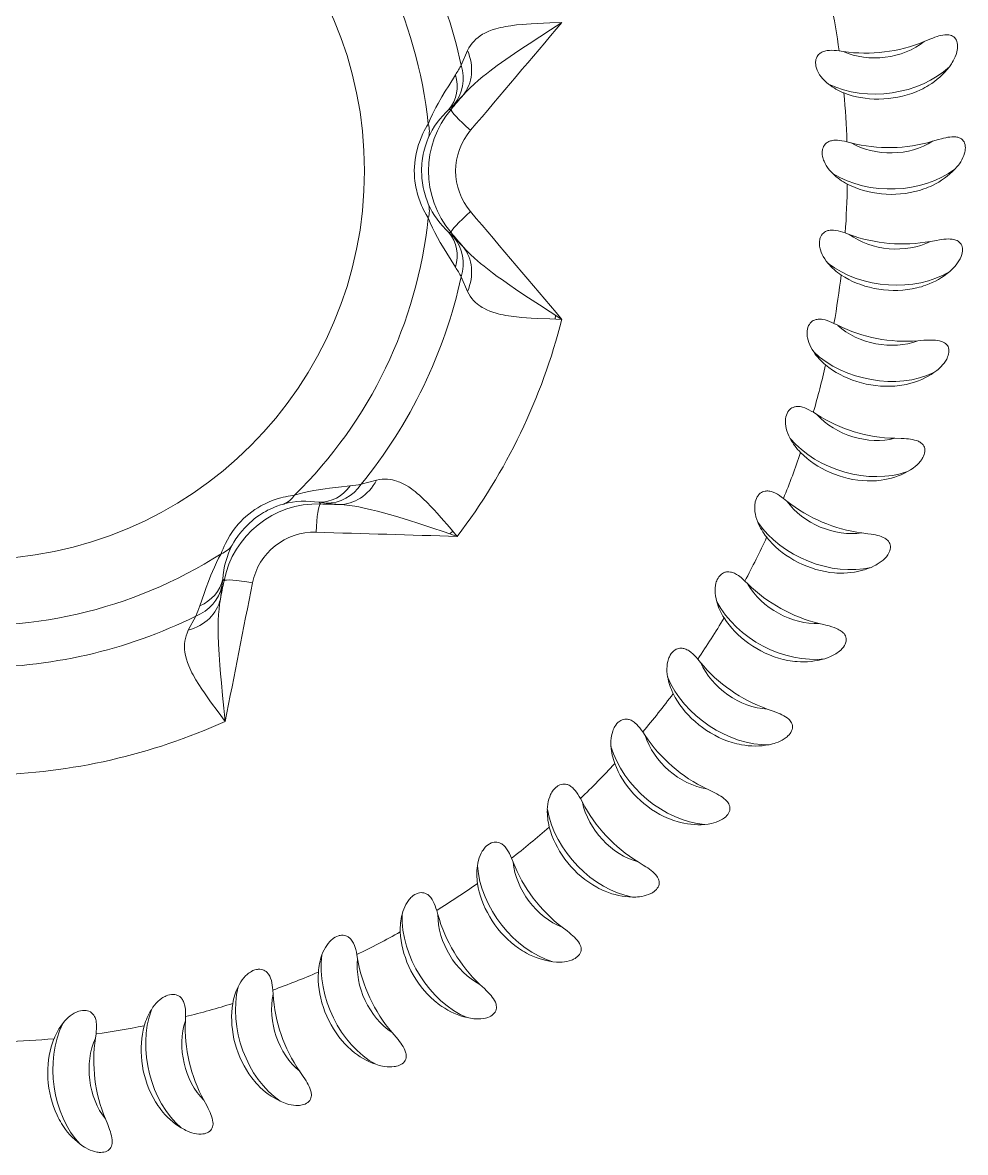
# Model space of a CAD drawing. Extents: x 89 to 601, y -20 to 440.
# Drawn here: x 480.92 to 510.43, y 103.02 to 138.39 of the extents above; entities that cross this region are included whole.
import ezdxf

# ---------------------------------------------------------------- set-up
doc = ezdxf.new("R2010")
doc.units = 0
doc.header["$LTSCALE"] = 7
doc.header["$MEASUREMENT"] = 0
doc.layers.add('8', color=250, linetype='CONTINUOUS', lineweight=15)

msp = doc.modelspace()

# ---------------------------------------------------------------- linework, layer by layer
at = {"layer": '8', "ltscale": 0.012493}
for p, q in [((494.845, 137.511), (494.646, 137.053)), ((491.517, 123.932), (492, 124.062))]:
    msp.add_line(p, q, dxfattribs=at)
at = {"layer": '8', "ltscale": 0.003281}
for p, q in [((506.474, 137.499), (506.604, 137.48)), ((506.719, 134.654), (506.846, 134.622)), ((506.665, 131.8), (506.788, 131.755)), ((506.313, 128.967), (506.431, 128.909)), ((502.049, 118.457), (502.134, 118.356)), ((500.328, 116.179), (500.401, 116.07)), ((498.378, 114.094), (498.439, 113.978)), ((496.221, 112.224), (496.27, 112.102)), ((493.88, 110.59), (493.916, 110.464)), ((488.751, 108.098), (488.76, 107.967)), ((486.02, 107.267), (486.015, 107.136))]:
    msp.add_line(p, q, dxfattribs=at)
at = {"layer": '8', "ltscale": 0.00558}
for p, q in [((494.424, 135.825), (494.264, 135.669)), ((494.264, 131.812), (494.424, 131.657)), ((490.197, 123.368), (490.419, 123.34))]:
    msp.add_line(p, q, dxfattribs=at)
at = {"layer": '8', "ltscale": 0.001645}
for p, q in [((494.33, 135.669), (494.264, 135.669)), ((494.33, 131.812), (494.264, 131.812)), ((490.239, 123.317), (490.197, 123.368)), ((487.223, 120.912), (487.182, 120.963))]:
    msp.add_line(p, q, dxfattribs=at)
at = {"layer": '8', "ltscale": 0.012494}
for p, q in [((494.646, 130.429), (494.845, 129.97)), ((486.104, 119.361), (486.339, 119.802))]:
    msp.add_line(p, q, dxfattribs=at)
at = {"layer": '8', "ltscale": 0.002961}
msp.add_line((497.601, 129.221), (497.588, 129.103), dxfattribs=at)
at = {"layer": '8', "ltscale": 0.003282}
for p, q in [((505.667, 126.186), (505.778, 126.116)), ((503.523, 120.902), (503.617, 120.811)), ((491.381, 109.209), (491.403, 109.08)), ((483.217, 106.726), (483.198, 106.596))]:
    msp.add_line(p, q, dxfattribs=at)
at = {"layer": '8', "ltscale": 0.00328}
msp.add_line((504.733, 123.488), (504.837, 123.407), dxfattribs=at)
at = {"layer": '8', "ltscale": 0.003134}
msp.add_line((494.38, 122.468), (494.291, 122.38), dxfattribs=at)
at = {"layer": '8', "ltscale": 0.005581}
msp.add_line((487.16, 120.741), (487.182, 120.963), dxfattribs=at)
at = {"layer": '8'}
for points in [[(497.796, 138.386), (497.444, 138.16), (497.105, 137.942), (496.773, 137.724), (496.543, 137.571), (496.316, 137.417), (496.043, 137.229), (495.775, 137.038), (495.547, 136.869), (495.436, 136.783), (495.328, 136.697), (495.188, 136.581), (495.054, 136.463), (494.926, 136.345), (494.814, 136.231), (494.709, 136.117)], [(497.796, 138.386), (497.423, 138.373), (497.028, 138.358), (496.835, 138.348), (496.692, 138.339), (496.551, 138.328), (496.375, 138.311), (496.202, 138.289), (496.033, 138.262), (495.955, 138.247), (495.878, 138.23), (495.802, 138.211), (495.728, 138.191), (495.619, 138.156), (495.513, 138.116), (495.412, 138.07), (495.363, 138.045), (495.316, 138.019), (495.243, 137.973), (495.173, 137.922), (495.108, 137.868), (495.048, 137.808), (494.992, 137.745), (494.937, 137.672), (494.888, 137.594), (494.845, 137.511)], [(509.924, 137.002), (509.988, 137.091), (510.017, 137.137), (510.045, 137.185), (510.079, 137.249), (510.11, 137.316), (510.136, 137.385), (510.157, 137.456), (510.173, 137.529), (510.178, 137.565), (510.182, 137.602), (510.183, 137.651), (510.18, 137.7), (510.173, 137.748), (510.161, 137.794), (510.143, 137.837), (510.121, 137.877), (510.093, 137.911), (510.061, 137.94), (510.026, 137.963), (509.988, 137.981), (509.949, 137.993), (509.908, 138.001), (509.878, 138.004), (509.847, 138.006), (509.784, 138.003), (509.722, 137.995), (509.66, 137.983), (509.599, 137.967), (509.538, 137.949), (509.471, 137.926), (509.403, 137.901), (509.314, 137.866), (509.137, 137.794)], [(506.474, 137.499), (506.397, 137.508), (506.316, 137.515), (506.247, 137.518), (506.175, 137.516), (506.099, 137.508), (506.062, 137.502), (506.026, 137.493), (505.991, 137.483), (505.959, 137.47), (505.931, 137.457), (505.906, 137.443), (505.883, 137.428), (505.863, 137.412), (505.831, 137.382), (505.806, 137.352), (505.786, 137.321), (505.764, 137.277), (505.75, 137.232), (505.741, 137.188), (505.738, 137.16), (505.737, 137.131), (505.74, 137.074), (505.749, 137.018), (505.763, 136.962), (505.775, 136.927), (505.789, 136.892), (505.806, 136.854), (505.825, 136.817), (505.863, 136.754), (505.907, 136.692), (505.957, 136.632), (506.013, 136.572), (506.076, 136.514), (506.145, 136.457)], [(494.468, 136.752), (494.255, 136.408), (494.148, 136.235), (494.044, 136.062), (493.922, 135.852), (493.854, 135.728), (493.798, 135.622), (493.745, 135.516), (493.675, 135.363), (493.612, 135.211)], [(509.281, 136.422), (509.218, 136.385), (509.154, 136.349), (509.089, 136.314), (509.022, 136.281), (508.887, 136.222), (508.748, 136.169), (508.606, 136.122), (508.462, 136.083), (508.316, 136.051), (508.168, 136.026), (508.019, 136.007), (507.87, 135.995), (507.72, 135.991), (507.57, 135.993), (507.421, 136.002), (507.284, 136.017), (507.148, 136.038), (507.014, 136.065), (506.882, 136.098), (506.752, 136.138), (506.624, 136.184)], [(493.612, 135.211), (493.572, 135.145), (493.53, 135.071), (493.489, 134.994), (493.448, 134.909), (493.392, 134.783), (493.339, 134.645), (493.314, 134.572), (493.29, 134.496), (493.253, 134.357), (493.237, 134.285), (493.222, 134.212), (493.204, 134.101), (493.191, 133.988), (493.182, 133.874), (493.179, 133.76), (493.181, 133.645), (493.188, 133.53), (493.199, 133.417), (493.216, 133.305), (493.229, 133.232), (493.245, 133.159), (493.281, 133.018), (493.319, 132.893), (493.362, 132.775), (493.407, 132.664), (493.438, 132.593), (493.47, 132.527), (493.509, 132.45), (493.547, 132.38), (493.612, 132.27)], [(493.616, 134.771), (493.577, 134.679), (493.536, 134.564), (493.515, 134.495), (493.494, 134.421), (493.476, 134.347), (493.46, 134.269), (493.436, 134.128), (493.426, 134.054), (493.418, 133.979), (493.413, 133.903), (493.409, 133.826), (493.408, 133.723), (493.411, 133.619), (493.417, 133.517), (493.424, 133.442), (493.434, 133.368), (493.445, 133.296), (493.457, 133.226), (493.474, 133.144), (493.493, 133.066), (493.514, 132.992), (493.535, 132.923), (493.577, 132.805), (493.616, 132.711)], [(510.098, 133.799), (510.171, 133.881), (510.205, 133.924), (510.237, 133.969), (510.278, 134.03), (510.315, 134.093), (510.349, 134.158), (510.377, 134.227), (510.401, 134.297), (510.41, 134.333), (510.417, 134.37), (510.424, 134.418), (510.426, 134.467), (510.424, 134.516), (510.416, 134.563), (510.403, 134.608), (510.385, 134.649), (510.361, 134.686), (510.333, 134.718), (510.3, 134.745), (510.264, 134.766), (510.226, 134.783), (510.187, 134.795), (510.157, 134.801), (510.126, 134.806), (510.064, 134.81), (510.001, 134.809), (509.939, 134.803), (509.876, 134.794), (509.814, 134.782), (509.744, 134.766), (509.674, 134.748), (509.582, 134.723), (509.398, 134.669)], [(506.719, 134.654), (506.643, 134.672), (506.564, 134.687), (506.495, 134.697), (506.423, 134.703), (506.347, 134.703), (506.309, 134.701), (506.272, 134.696), (506.237, 134.689), (506.204, 134.68), (506.174, 134.67), (506.148, 134.658), (506.124, 134.646), (506.102, 134.632), (506.067, 134.606), (506.039, 134.578), (506.016, 134.55), (505.99, 134.508), (505.971, 134.465), (505.957, 134.422), (505.951, 134.394), (505.947, 134.365), (505.944, 134.308), (505.947, 134.252), (505.956, 134.195), (505.964, 134.159), (505.974, 134.122), (505.987, 134.083), (506.002, 134.044), (506.033, 133.978), (506.071, 133.912), (506.114, 133.846), (506.164, 133.781), (506.22, 133.716), (506.283, 133.652)], [(509.398, 133.29), (509.331, 133.259), (509.264, 133.23), (509.195, 133.203), (509.126, 133.177), (508.985, 133.132), (508.841, 133.094), (508.695, 133.063), (508.548, 133.039), (508.399, 133.022), (508.25, 133.012), (508.1, 133.009), (507.95, 133.013), (507.8, 133.024), (507.652, 133.042), (507.504, 133.067), (507.37, 133.096), (507.237, 133.131), (507.106, 133.172), (506.978, 133.219), (506.853, 133.272), (506.731, 133.331)], [(493.612, 132.27), (493.676, 132.117), (493.746, 131.963), (493.823, 131.811), (493.906, 131.659), (493.993, 131.506), (494.115, 131.302), (494.199, 131.165), (494.468, 130.73)], [(506.665, 131.8), (506.591, 131.825), (506.514, 131.848), (506.447, 131.866), (506.376, 131.879), (506.3, 131.887), (506.263, 131.889), (506.225, 131.888), (506.19, 131.885), (506.155, 131.879), (506.125, 131.872), (506.097, 131.863), (506.072, 131.853), (506.049, 131.842), (506.012, 131.82), (505.981, 131.795), (505.955, 131.769), (505.924, 131.73), (505.901, 131.69), (505.883, 131.649), (505.874, 131.621), (505.867, 131.593), (505.858, 131.537), (505.856, 131.48), (505.858, 131.423), (505.862, 131.386), (505.869, 131.348), (505.878, 131.308), (505.889, 131.268), (505.913, 131.199), (505.943, 131.129), (505.979, 131.059), (506.022, 130.989), (506.071, 130.919), (506.127, 130.849)], [(509.937, 130.596), (510.017, 130.67), (510.056, 130.709), (510.093, 130.75), (510.14, 130.807), (510.183, 130.866), (510.223, 130.927), (510.259, 130.992), (510.289, 131.06), (510.302, 131.095), (510.313, 131.13), (510.325, 131.178), (510.332, 131.226), (510.335, 131.275), (510.333, 131.322), (510.325, 131.368), (510.311, 131.411), (510.291, 131.451), (510.266, 131.485), (510.236, 131.516), (510.203, 131.541), (510.167, 131.561), (510.129, 131.577), (510.1, 131.587), (510.069, 131.595), (510.008, 131.605), (509.945, 131.61), (509.883, 131.611), (509.819, 131.608), (509.756, 131.603), (509.685, 131.595), (509.614, 131.585), (509.519, 131.569), (509.331, 131.535)], [(494.709, 131.365), (494.817, 131.247), (494.934, 131.129), (495.059, 131.013), (495.154, 130.93), (495.252, 130.847), (495.36, 130.759), (495.471, 130.672), (495.622, 130.556), (495.777, 130.442), (495.935, 130.329), (496.095, 130.216), (496.422, 129.992), (496.755, 129.77), (497.093, 129.548), (497.435, 129.327), (497.796, 129.096)], [(509.187, 130.163), (509.117, 130.14), (509.048, 130.118), (508.976, 130.098), (508.904, 130.079), (508.759, 130.049), (508.613, 130.026), (508.464, 130.01), (508.315, 130.002), (508.166, 130.001), (508.016, 130.007), (507.866, 130.02), (507.718, 130.039), (507.57, 130.066), (507.424, 130.099), (507.28, 130.139), (507.149, 130.182), (507.021, 130.231), (506.895, 130.285), (506.773, 130.345), (506.654, 130.411), (506.539, 130.482)], [(494.845, 129.97), (494.885, 129.893), (494.931, 129.82), (494.981, 129.751), (495.035, 129.686), (495.095, 129.626), (495.148, 129.58), (495.203, 129.537), (495.262, 129.496), (495.307, 129.468), (495.354, 129.441), (495.452, 129.392), (495.544, 129.353), (495.639, 129.319), (495.737, 129.288), (495.807, 129.269), (495.877, 129.252), (495.962, 129.234), (496.048, 129.217), (496.211, 129.191), (496.378, 129.17), (496.548, 129.154), (496.69, 129.143), (496.834, 129.134), (497.028, 129.124), (497.421, 129.109), (497.796, 129.096)], [(506.313, 128.967), (506.242, 128.999), (506.168, 129.031), (506.103, 129.055), (506.034, 129.076), (505.96, 129.092), (505.922, 129.097), (505.885, 129.1), (505.849, 129.101), (505.815, 129.099), (505.784, 129.095), (505.755, 129.089), (505.729, 129.082), (505.705, 129.073), (505.666, 129.055), (505.632, 129.034), (505.603, 129.011), (505.569, 128.975), (505.542, 128.937), (505.52, 128.898), (505.508, 128.872), (505.498, 128.845), (505.483, 128.789), (505.475, 128.733), (505.471, 128.676), (505.472, 128.639), (505.474, 128.601), (505.479, 128.56), (505.485, 128.519), (505.502, 128.448), (505.525, 128.375), (505.554, 128.302), (505.589, 128.228), (505.63, 128.153), (505.678, 128.077)], [(509.441, 127.428), (509.529, 127.493), (509.571, 127.528), (509.612, 127.564), (509.665, 127.616), (509.714, 127.67), (509.76, 127.727), (509.803, 127.788), (509.84, 127.852), (509.857, 127.885), (509.871, 127.919), (509.888, 127.966), (509.9, 128.013), (509.908, 128.061), (509.911, 128.108), (509.907, 128.155), (509.898, 128.199), (509.882, 128.241), (509.861, 128.278), (509.835, 128.311), (509.804, 128.339), (509.771, 128.363), (509.735, 128.383), (509.707, 128.396), (509.677, 128.407), (509.617, 128.424), (509.556, 128.435), (509.493, 128.442), (509.43, 128.446), (509.367, 128.448), (509.295, 128.447), (509.223, 128.444), (509.128, 128.439), (508.937, 128.424)], [(508.65, 127.075), (508.579, 127.059), (508.507, 127.045), (508.434, 127.032), (508.36, 127.022), (508.213, 127.007), (508.065, 126.999), (507.916, 126.999), (507.766, 127.006), (507.617, 127.021), (507.469, 127.042), (507.322, 127.071), (507.176, 127.106), (507.032, 127.148), (506.89, 127.196), (506.751, 127.251), (506.626, 127.307), (506.503, 127.369), (506.384, 127.436), (506.268, 127.509), (506.157, 127.587), (506.05, 127.67)], [(505.667, 126.186), (505.6, 126.226), (505.53, 126.265), (505.467, 126.295), (505.401, 126.323), (505.329, 126.347), (505.292, 126.356), (505.255, 126.363), (505.22, 126.368), (505.185, 126.369), (505.154, 126.369), (505.125, 126.366), (505.098, 126.362), (505.073, 126.356), (505.032, 126.341), (504.997, 126.324), (504.966, 126.304), (504.928, 126.272), (504.897, 126.237), (504.871, 126.201), (504.857, 126.175), (504.844, 126.15), (504.823, 126.096), (504.809, 126.041), (504.799, 125.985), (504.796, 125.948), (504.794, 125.91), (504.795, 125.869), (504.797, 125.827), (504.806, 125.754), (504.821, 125.68), (504.842, 125.604), (504.869, 125.527), (504.903, 125.448), (504.943, 125.368)], [(508.617, 124.328), (508.711, 124.384), (508.757, 124.414), (508.801, 124.446), (508.859, 124.492), (508.914, 124.541), (508.966, 124.593), (509.014, 124.649), (509.058, 124.709), (509.078, 124.74), (509.096, 124.772), (509.117, 124.817), (509.135, 124.862), (509.148, 124.909), (509.155, 124.956), (509.157, 125.003), (509.152, 125.048), (509.141, 125.091), (509.124, 125.13), (509.101, 125.165), (509.074, 125.197), (509.043, 125.224), (509.009, 125.248), (508.982, 125.263), (508.954, 125.277), (508.896, 125.3), (508.836, 125.318), (508.775, 125.332), (508.712, 125.343), (508.65, 125.351), (508.578, 125.357), (508.507, 125.362), (508.411, 125.367), (508.22, 125.372)], [(507.793, 124.061), (507.721, 124.052), (507.648, 124.045), (507.574, 124.04), (507.499, 124.037), (507.351, 124.038), (507.203, 124.046), (507.055, 124.061), (506.907, 124.084), (506.761, 124.114), (506.615, 124.151), (506.472, 124.195), (506.33, 124.245), (506.192, 124.301), (506.056, 124.364), (505.923, 124.433), (505.804, 124.503), (505.689, 124.577), (505.577, 124.656), (505.47, 124.741), (505.367, 124.83), (505.269, 124.923)], [(489.433, 123.593), (489.58, 123.635), (489.73, 123.672), (489.882, 123.706), (490.03, 123.733), (490.18, 123.758), (490.385, 123.788), (490.524, 123.806), (490.806, 123.84), (491.171, 123.884)], [(492, 124.062), (492.086, 124.079), (492.171, 124.09), (492.256, 124.093), (492.341, 124.091), (492.425, 124.082), (492.494, 124.069), (492.562, 124.053), (492.63, 124.032), (492.681, 124.014), (492.731, 123.994), (492.83, 123.948), (492.918, 123.901), (493.004, 123.848), (493.09, 123.79), (493.148, 123.748), (493.205, 123.703), (493.272, 123.649), (493.339, 123.592), (493.461, 123.48), (493.581, 123.363), (493.7, 123.24), (493.797, 123.136), (493.894, 123.029), (494.023, 122.884), (494.28, 122.585), (494.524, 122.3)], [(487.133, 121.759), (487.16, 121.831), (487.192, 121.91), (487.227, 121.99), (487.267, 122.075), (487.332, 122.198), (487.406, 122.326), (487.448, 122.391), (487.492, 122.456), (487.577, 122.572), (487.623, 122.629), (487.671, 122.686), (487.747, 122.77), (487.827, 122.851), (487.911, 122.928), (487.999, 123.002), (488.09, 123.073), (488.183, 123.139), (488.279, 123.2), (488.377, 123.257), (488.443, 123.292), (488.509, 123.325), (488.641, 123.385), (488.763, 123.433), (488.882, 123.474), (488.997, 123.508), (489.072, 123.527), (489.144, 123.544), (489.228, 123.561), (489.306, 123.575), (489.433, 123.593)], [(504.733, 123.488), (504.671, 123.534), (504.605, 123.581), (504.546, 123.618), (504.483, 123.652), (504.414, 123.684), (504.378, 123.697), (504.343, 123.707), (504.308, 123.715), (504.273, 123.721), (504.242, 123.723), (504.213, 123.724), (504.186, 123.722), (504.161, 123.719), (504.119, 123.709), (504.081, 123.695), (504.049, 123.678), (504.008, 123.651), (503.973, 123.619), (503.944, 123.586), (503.927, 123.562), (503.911, 123.538), (503.885, 123.487), (503.865, 123.434), (503.85, 123.379), (503.842, 123.342), (503.837, 123.305), (503.833, 123.264), (503.831, 123.222), (503.832, 123.149), (503.839, 123.073), (503.852, 122.995), (503.871, 122.915), (503.896, 122.834), (503.928, 122.75)], [(487.48, 122.03), (487.528, 122.118), (487.593, 122.221), (487.633, 122.281), (487.679, 122.344), (487.725, 122.404), (487.776, 122.465), (487.871, 122.572), (487.922, 122.625), (487.976, 122.678), (488.032, 122.73), (488.09, 122.781), (488.17, 122.846), (488.253, 122.909), (488.337, 122.967), (488.4, 123.009), (488.463, 123.047), (488.527, 123.084), (488.589, 123.118), (488.664, 123.155), (488.737, 123.189), (488.808, 123.22), (488.875, 123.246), (488.993, 123.287), (489.091, 123.315)], [(490.825, 123.3), (490.984, 123.288), (491.149, 123.27), (491.319, 123.245), (491.443, 123.223), (491.568, 123.198), (491.705, 123.168), (491.842, 123.136), (492.026, 123.089), (492.212, 123.04), (492.399, 122.987), (492.587, 122.932), (492.966, 122.816), (493.347, 122.694), (493.731, 122.568), (494.118, 122.439), (494.524, 122.3)], [(507.473, 121.332), (507.573, 121.378), (507.621, 121.403), (507.669, 121.43), (507.731, 121.469), (507.791, 121.512), (507.848, 121.558), (507.902, 121.609), (507.952, 121.664), (507.975, 121.693), (507.996, 121.723), (508.022, 121.765), (508.044, 121.809), (508.062, 121.854), (508.074, 121.9), (508.081, 121.946), (508.081, 121.992), (508.074, 122.035), (508.061, 122.076), (508.042, 122.114), (508.018, 122.148), (507.99, 122.179), (507.959, 122.206), (507.934, 122.224), (507.908, 122.241), (507.853, 122.27), (507.795, 122.294), (507.735, 122.314), (507.674, 122.331), (507.613, 122.345), (507.542, 122.36), (507.472, 122.372), (507.377, 122.386), (507.187, 122.412)], [(506.626, 121.152), (506.553, 121.151), (506.48, 121.152), (506.406, 121.155), (506.332, 121.16), (506.184, 121.175), (506.038, 121.199), (505.892, 121.23), (505.748, 121.268), (505.605, 121.313), (505.464, 121.365), (505.326, 121.423), (505.191, 121.488), (505.059, 121.559), (504.93, 121.636), (504.806, 121.718), (504.694, 121.799), (504.587, 121.885), (504.485, 121.976), (504.387, 122.071), (504.294, 122.17), (504.206, 122.274)], [(486.463, 120.129), (486.598, 120.509), (486.666, 120.698), (486.736, 120.885), (486.815, 121.089), (486.86, 121.199), (486.922, 121.342), (486.986, 121.481), (487.054, 121.615), (487.133, 121.759)], [(502.711, 121.038), (502.684, 120.998), (502.661, 120.955), (502.642, 120.911), (502.63, 120.877), (502.619, 120.841), (502.603, 120.768), (502.594, 120.691), (502.59, 120.609), (502.594, 120.525), (502.604, 120.437), (502.621, 120.346), (502.645, 120.252)], [(502.711, 121.038), (502.747, 121.08), (502.767, 121.1), (502.788, 121.118), (502.821, 121.141), (502.857, 121.161), (502.898, 121.177), (502.922, 121.183), (502.948, 121.188), (502.985, 121.192), (503.027, 121.191), (503.072, 121.185), (503.102, 121.179), (503.133, 121.17), (503.164, 121.159), (503.196, 121.145), (503.228, 121.129), (503.261, 121.111), (503.322, 121.072), (503.364, 121.041), (503.404, 121.009), (503.466, 120.955), (503.523, 120.902)], [(487.261, 116.508), (487.217, 116.924), (487.177, 117.325), (487.14, 117.72), (487.116, 117.995), (487.094, 118.269), (487.072, 118.599), (487.054, 118.928), (487.044, 119.212), (487.042, 119.352), (487.042, 119.491), (487.045, 119.673), (487.053, 119.851), (487.067, 120.024), (487.085, 120.183), (487.109, 120.337)], [(505.161, 118.381), (505.089, 118.388), (505.016, 118.396), (504.942, 118.407), (504.869, 118.42), (504.725, 118.451), (504.581, 118.489), (504.439, 118.535), (504.3, 118.588), (504.163, 118.648), (504.028, 118.714), (503.897, 118.787), (503.769, 118.865), (503.645, 118.95), (503.525, 119.039), (503.41, 119.135), (503.308, 119.227), (503.21, 119.324), (503.118, 119.425), (503.03, 119.529), (502.948, 119.638), (502.872, 119.75)], [(506.643, 118.89), (506.659, 118.922), (506.673, 118.954), (506.684, 118.987), (506.691, 119.02), (506.696, 119.065), (506.694, 119.108), (506.685, 119.149), (506.671, 119.188), (506.652, 119.224), (506.628, 119.257), (506.601, 119.287), (506.571, 119.313), (506.539, 119.338), (506.505, 119.36), (506.47, 119.38), (506.434, 119.399), (506.396, 119.416), (506.32, 119.447), (506.242, 119.473), (506.163, 119.497), (506.06, 119.524), (505.99, 119.542), (505.851, 119.575)], [(487.261, 116.508), (487.038, 116.808), (486.804, 117.126), (486.691, 117.283), (486.609, 117.4), (486.529, 117.518), (486.433, 117.666), (486.342, 117.815), (486.258, 117.964), (486.221, 118.034), (486.186, 118.105), (486.154, 118.176), (486.123, 118.247), (486.083, 118.354), (486.048, 118.461), (486.021, 118.569), (486.01, 118.623), (486.001, 118.676), (485.991, 118.762), (485.988, 118.848), (485.99, 118.933), (485.998, 119.017), (486.013, 119.101), (486.036, 119.189), (486.067, 119.275), (486.104, 119.361)], [(506.643, 118.89), (506.608, 118.837), (506.568, 118.788), (506.523, 118.742), (506.487, 118.71), (506.449, 118.68), (506.41, 118.652), (506.37, 118.625), (506.287, 118.578), (506.201, 118.537), (506.113, 118.502), (506.023, 118.472)], [(502.049, 118.457), (501.998, 118.516), (501.943, 118.574), (501.893, 118.623), (501.839, 118.67), (501.778, 118.715), (501.746, 118.735), (501.713, 118.753), (501.68, 118.768), (501.648, 118.78), (501.618, 118.789), (501.59, 118.796), (501.563, 118.8), (501.538, 118.802), (501.494, 118.801), (501.455, 118.795), (501.419, 118.786), (501.373, 118.767), (501.333, 118.744), (501.297, 118.717), (501.276, 118.697), (501.256, 118.677), (501.22, 118.632), (501.189, 118.585), (501.162, 118.534), (501.147, 118.5), (501.134, 118.464), (501.122, 118.425), (501.111, 118.385), (501.097, 118.313), (501.089, 118.237), (501.085, 118.158), (501.087, 118.076), (501.095, 117.991), (501.108, 117.903)], [(503.415, 115.779), (503.343, 115.793), (503.272, 115.809), (503.2, 115.827), (503.129, 115.847), (502.988, 115.894), (502.849, 115.947), (502.713, 116.008), (502.58, 116.075), (502.45, 116.149), (502.323, 116.229), (502.2, 116.314), (502.081, 116.406), (501.966, 116.503), (501.857, 116.604), (501.752, 116.711), (501.66, 116.814), (501.573, 116.92), (501.492, 117.03), (501.416, 117.143), (501.345, 117.26), (501.281, 117.379)], [(504.281, 115.779), (504.388, 115.803), (504.441, 115.817), (504.493, 115.834), (504.562, 115.859), (504.629, 115.889), (504.695, 115.922), (504.758, 115.961), (504.818, 116.004), (504.847, 116.028), (504.874, 116.053), (504.908, 116.088), (504.939, 116.127), (504.966, 116.167), (504.987, 116.209), (505.003, 116.253), (505.012, 116.298), (505.015, 116.342), (505.011, 116.384), (505, 116.425), (504.984, 116.464), (504.963, 116.499), (504.938, 116.532), (504.918, 116.555), (504.895, 116.577), (504.847, 116.617), (504.796, 116.652), (504.742, 116.685), (504.686, 116.714), (504.628, 116.741), (504.562, 116.769), (504.496, 116.796), (504.406, 116.83), (504.226, 116.894)], [(500.328, 116.179), (500.283, 116.243), (500.235, 116.307), (500.19, 116.361), (500.141, 116.413), (500.085, 116.464), (500.055, 116.488), (500.024, 116.509), (499.993, 116.527), (499.963, 116.543), (499.934, 116.555), (499.906, 116.564), (499.88, 116.571), (499.855, 116.576), (499.812, 116.579), (499.772, 116.578), (499.736, 116.572), (499.688, 116.558), (499.646, 116.539), (499.607, 116.516), (499.584, 116.499), (499.562, 116.481), (499.521, 116.441), (499.485, 116.396), (499.454, 116.349), (499.436, 116.316), (499.419, 116.282), (499.402, 116.245), (499.388, 116.206), (499.366, 116.135), (499.35, 116.061), (499.338, 115.983), (499.331, 115.901), (499.33, 115.816), (499.334, 115.726)], [(501.406, 113.373), (501.336, 113.395), (501.267, 113.418), (501.198, 113.444), (501.129, 113.471), (500.993, 113.532), (500.861, 113.6), (500.732, 113.674), (500.607, 113.755), (500.485, 113.842), (500.367, 113.935), (500.254, 114.033), (500.145, 114.136), (500.041, 114.244), (499.943, 114.357), (499.85, 114.474), (499.769, 114.586), (499.694, 114.701), (499.624, 114.819), (499.56, 114.939), (499.503, 115.062), (499.452, 115.188)], [(498.378, 114.094), (498.34, 114.162), (498.299, 114.231), (498.26, 114.289), (498.217, 114.346), (498.166, 114.403), (498.139, 114.429), (498.11, 114.454), (498.082, 114.475), (498.053, 114.494), (498.025, 114.509), (497.999, 114.521), (497.974, 114.531), (497.949, 114.538), (497.906, 114.546), (497.867, 114.549), (497.83, 114.547), (497.781, 114.538), (497.737, 114.524), (497.696, 114.505), (497.671, 114.49), (497.647, 114.474), (497.603, 114.438), (497.563, 114.398), (497.526, 114.354), (497.505, 114.323), (497.484, 114.291), (497.464, 114.256), (497.446, 114.218), (497.417, 114.151), (497.393, 114.079), (497.373, 114.003), (497.358, 113.922), (497.347, 113.837), (497.342, 113.748)], [(502.267, 113.282), (502.376, 113.295), (502.43, 113.304), (502.484, 113.315), (502.555, 113.333), (502.625, 113.356), (502.694, 113.382), (502.761, 113.414), (502.825, 113.451), (502.856, 113.471), (502.886, 113.493), (502.924, 113.525), (502.958, 113.56), (502.989, 113.597), (503.015, 113.637), (503.035, 113.679), (503.049, 113.722), (503.056, 113.766), (503.056, 113.809), (503.05, 113.85), (503.038, 113.89), (503.021, 113.928), (503, 113.963), (502.982, 113.988), (502.962, 114.012), (502.918, 114.057), (502.871, 114.098), (502.82, 114.135), (502.768, 114.17), (502.713, 114.203), (502.651, 114.238), (502.587, 114.272), (502.502, 114.315), (502.329, 114.398)], [(499.157, 111.191), (499.09, 111.219), (499.023, 111.25), (498.957, 111.283), (498.891, 111.317), (498.763, 111.392), (498.639, 111.473), (498.518, 111.56), (498.402, 111.654), (498.29, 111.753), (498.182, 111.858), (498.08, 111.967), (497.982, 112.081), (497.89, 112.2), (497.804, 112.322), (497.724, 112.448), (497.656, 112.568), (497.593, 112.69), (497.536, 112.814), (497.485, 112.941), (497.44, 113.07), (497.403, 113.2)], [(496.221, 112.224), (496.19, 112.296), (496.156, 112.369), (496.124, 112.43), (496.086, 112.492), (496.042, 112.554), (496.018, 112.583), (495.992, 112.61), (495.966, 112.634), (495.939, 112.656), (495.913, 112.674), (495.888, 112.688), (495.864, 112.701), (495.841, 112.71), (495.799, 112.723), (495.76, 112.73), (495.723, 112.732), (495.674, 112.728), (495.628, 112.718), (495.586, 112.704), (495.559, 112.692), (495.534, 112.679), (495.486, 112.648), (495.442, 112.612), (495.401, 112.572), (495.376, 112.544), (495.353, 112.514), (495.329, 112.48), (495.306, 112.445), (495.271, 112.381), (495.239, 112.312), (495.212, 112.238), (495.188, 112.16), (495.169, 112.076), (495.154, 111.988)], [(500.004, 111.01), (500.114, 111.012), (500.168, 111.015), (500.223, 111.02), (500.296, 111.031), (500.368, 111.046), (500.439, 111.065), (500.509, 111.089), (500.577, 111.119), (500.609, 111.136), (500.641, 111.155), (500.682, 111.183), (500.72, 111.214), (500.754, 111.248), (500.784, 111.285), (500.809, 111.325), (500.827, 111.366), (500.839, 111.409), (500.844, 111.451), (500.842, 111.493), (500.834, 111.534), (500.821, 111.573), (500.804, 111.611), (500.788, 111.638), (500.771, 111.664), (500.732, 111.712), (500.689, 111.758), (500.643, 111.801), (500.594, 111.841), (500.544, 111.879), (500.485, 111.921), (500.426, 111.961), (500.345, 112.013), (500.182, 112.113)], [(496.692, 109.255), (496.628, 109.291), (496.565, 109.328), (496.502, 109.368), (496.441, 109.409), (496.321, 109.496), (496.206, 109.59), (496.095, 109.69), (495.989, 109.795), (495.888, 109.905), (495.792, 110.02), (495.702, 110.14), (495.617, 110.264), (495.538, 110.391), (495.465, 110.522), (495.398, 110.656), (495.343, 110.782), (495.293, 110.91), (495.249, 111.039), (495.212, 111.171), (495.181, 111.303), (495.157, 111.436)], [(493.88, 110.59), (493.857, 110.664), (493.831, 110.74), (493.805, 110.805), (493.774, 110.87), (493.737, 110.936), (493.715, 110.968), (493.693, 110.997), (493.669, 111.024), (493.645, 111.049), (493.621, 111.069), (493.598, 111.086), (493.575, 111.101), (493.553, 111.113), (493.512, 111.13), (493.474, 111.141), (493.438, 111.147), (493.389, 111.148), (493.342, 111.143), (493.299, 111.133), (493.271, 111.124), (493.244, 111.114), (493.193, 111.088), (493.146, 111.057), (493.101, 111.021), (493.073, 110.996), (493.047, 110.969), (493.02, 110.938), (492.994, 110.905), (492.951, 110.845), (492.913, 110.78), (492.878, 110.709), (492.846, 110.634), (492.818, 110.553), (492.795, 110.466)], [(497.516, 108.987), (497.625, 108.977), (497.679, 108.975), (497.734, 108.974), (497.808, 108.977), (497.881, 108.984), (497.953, 108.996), (498.026, 109.013), (498.096, 109.036), (498.131, 109.049), (498.164, 109.065), (498.208, 109.088), (498.249, 109.115), (498.287, 109.145), (498.32, 109.179), (498.349, 109.216), (498.371, 109.255), (498.388, 109.296), (498.397, 109.338), (498.399, 109.38), (498.396, 109.422), (498.387, 109.462), (498.373, 109.501), (498.361, 109.529), (498.346, 109.557), (498.313, 109.609), (498.275, 109.659), (498.233, 109.707), (498.189, 109.752), (498.143, 109.795), (498.089, 109.843), (498.034, 109.889), (497.959, 109.948), (497.808, 110.065)], [(491.381, 109.209), (491.366, 109.286), (491.348, 109.364), (491.329, 109.431), (491.305, 109.499), (491.275, 109.569), (491.257, 109.602), (491.237, 109.634), (491.217, 109.663), (491.195, 109.69), (491.174, 109.713), (491.152, 109.733), (491.131, 109.749), (491.11, 109.764), (491.072, 109.785), (491.035, 109.8), (491, 109.809), (490.951, 109.816), (490.904, 109.816), (490.86, 109.811), (490.831, 109.805), (490.803, 109.797), (490.75, 109.776), (490.699, 109.75), (490.651, 109.72), (490.621, 109.697), (490.592, 109.673), (490.562, 109.646), (490.533, 109.616), (490.484, 109.56), (490.439, 109.499), (490.397, 109.433), (490.357, 109.361), (490.321, 109.283), (490.289, 109.2)], [(494.038, 107.588), (493.978, 107.63), (493.92, 107.674), (493.861, 107.72), (493.804, 107.767), (493.695, 107.866), (493.59, 107.972), (493.49, 108.082), (493.396, 108.198), (493.307, 108.318), (493.223, 108.443), (493.146, 108.572), (493.074, 108.703), (493.009, 108.838), (492.95, 108.976), (492.898, 109.116), (492.856, 109.247), (492.82, 109.38), (492.79, 109.513), (492.767, 109.648), (492.75, 109.783), (492.74, 109.918)], [(488.751, 108.098), (488.745, 108.175), (488.735, 108.255), (488.723, 108.324), (488.706, 108.394), (488.683, 108.466), (488.669, 108.501), (488.653, 108.535), (488.636, 108.566), (488.617, 108.595), (488.598, 108.62), (488.579, 108.642), (488.559, 108.661), (488.54, 108.677), (488.504, 108.702), (488.469, 108.721), (488.435, 108.734), (488.387, 108.746), (488.34, 108.751), (488.296, 108.75), (488.267, 108.747), (488.238, 108.742), (488.183, 108.727), (488.13, 108.707), (488.079, 108.681), (488.047, 108.662), (488.015, 108.641), (487.982, 108.617), (487.95, 108.59), (487.896, 108.54), (487.845, 108.484), (487.796, 108.423), (487.749, 108.355), (487.705, 108.282), (487.664, 108.202)], [(491.225, 106.207), (491.169, 106.255), (491.116, 106.305), (491.063, 106.357), (491.011, 106.41), (490.912, 106.52), (490.819, 106.636), (490.731, 106.756), (490.649, 106.881), (490.573, 107.01), (490.504, 107.143), (490.44, 107.279), (490.383, 107.417), (490.332, 107.558), (490.288, 107.701), (490.25, 107.846), (490.222, 107.981), (490.2, 108.116), (490.184, 108.253), (490.175, 108.389), (490.173, 108.525), (490.177, 108.66)], [(494.829, 107.236), (494.937, 107.214), (494.991, 107.206), (495.045, 107.2), (495.119, 107.195), (495.192, 107.194), (495.265, 107.198), (495.339, 107.208), (495.412, 107.223), (495.448, 107.233), (495.483, 107.245), (495.528, 107.263), (495.572, 107.286), (495.613, 107.312), (495.65, 107.342), (495.682, 107.376), (495.708, 107.412), (495.729, 107.452), (495.742, 107.492), (495.749, 107.534), (495.75, 107.575), (495.745, 107.616), (495.736, 107.657), (495.726, 107.686), (495.715, 107.715), (495.687, 107.771), (495.655, 107.824), (495.618, 107.876), (495.579, 107.925), (495.538, 107.973), (495.489, 108.026), (495.439, 108.078), (495.371, 108.145), (495.233, 108.277)], [(486.02, 107.267), (486.021, 107.344), (486.02, 107.425), (486.015, 107.495), (486.006, 107.566), (485.991, 107.64), (485.98, 107.677), (485.968, 107.712), (485.954, 107.745), (485.938, 107.776), (485.922, 107.802), (485.905, 107.826), (485.888, 107.847), (485.87, 107.865), (485.837, 107.894), (485.804, 107.916), (485.772, 107.933), (485.725, 107.95), (485.68, 107.959), (485.635, 107.963), (485.606, 107.963), (485.577, 107.961), (485.521, 107.952), (485.466, 107.938), (485.412, 107.918), (485.378, 107.902), (485.345, 107.884), (485.309, 107.864), (485.275, 107.841), (485.216, 107.796), (485.159, 107.746), (485.104, 107.69), (485.05, 107.628), (484.999, 107.559), (484.95, 107.485)], [(488.282, 105.128), (488.232, 105.182), (488.184, 105.237), (488.137, 105.294), (488.091, 105.352), (488.004, 105.472), (487.923, 105.597), (487.849, 105.726), (487.78, 105.859), (487.718, 105.995), (487.663, 106.134), (487.614, 106.276), (487.571, 106.42), (487.535, 106.565), (487.507, 106.712), (487.485, 106.86), (487.471, 106.997), (487.463, 107.134), (487.461, 107.271), (487.467, 107.408), (487.478, 107.543), (487.497, 107.677)], [(483.217, 106.726), (483.226, 106.803), (483.233, 106.883), (483.236, 106.953), (483.234, 107.025), (483.227, 107.101), (483.22, 107.138), (483.212, 107.174), (483.201, 107.208), (483.189, 107.241), (483.175, 107.269), (483.161, 107.294), (483.146, 107.317), (483.131, 107.337), (483.101, 107.369), (483.07, 107.394), (483.04, 107.414), (482.995, 107.436), (482.951, 107.45), (482.907, 107.459), (482.878, 107.462), (482.849, 107.463), (482.792, 107.46), (482.736, 107.451), (482.68, 107.437), (482.645, 107.425), (482.61, 107.411), (482.573, 107.394), (482.535, 107.375), (482.473, 107.337), (482.411, 107.293), (482.35, 107.243), (482.29, 107.186), (482.232, 107.124), (482.175, 107.055)], [(485.243, 104.363), (485.199, 104.421), (485.157, 104.481), (485.116, 104.542), (485.076, 104.605), (485.002, 104.734), (484.935, 104.866), (484.874, 105.002), (484.82, 105.142), (484.773, 105.284), (484.732, 105.428), (484.698, 105.574), (484.671, 105.722), (484.651, 105.87), (484.637, 106.019), (484.631, 106.168), (484.631, 106.306), (484.638, 106.443), (484.651, 106.58), (484.67, 106.715), (484.696, 106.848), (484.728, 106.98)], [(482.14, 103.919), (482.103, 103.982), (482.067, 104.046), (482.032, 104.111), (482, 104.178), (481.94, 104.313), (481.887, 104.452), (481.841, 104.594), (481.801, 104.738), (481.769, 104.884), (481.744, 105.032), (481.725, 105.181), (481.714, 105.33), (481.709, 105.48), (481.711, 105.63), (481.72, 105.779), (481.735, 105.916), (481.756, 106.051), (481.783, 106.186), (481.817, 106.318), (481.856, 106.448), (481.902, 106.576)], [(491.974, 105.774), (492.079, 105.741), (492.132, 105.728), (492.186, 105.716), (492.258, 105.704), (492.331, 105.695), (492.404, 105.692), (492.479, 105.693), (492.553, 105.701), (492.589, 105.707), (492.625, 105.715), (492.672, 105.729), (492.718, 105.747), (492.762, 105.768), (492.801, 105.794), (492.837, 105.824), (492.867, 105.858), (492.892, 105.895), (492.909, 105.934), (492.92, 105.975), (492.926, 106.016), (492.925, 106.057), (492.92, 106.098), (492.914, 106.128), (492.906, 106.158), (492.884, 106.217), (492.857, 106.273), (492.826, 106.328), (492.792, 106.382), (492.756, 106.434), (492.713, 106.491), (492.669, 106.548), (492.608, 106.622), (492.484, 106.768)], [(488.983, 104.619), (489.083, 104.576), (489.134, 104.556), (489.187, 104.539), (489.257, 104.519), (489.329, 104.503), (489.402, 104.492), (489.476, 104.486), (489.55, 104.486), (489.587, 104.488), (489.624, 104.492), (489.672, 104.501), (489.719, 104.514), (489.765, 104.531), (489.807, 104.553), (489.846, 104.579), (489.879, 104.609), (489.907, 104.643), (489.929, 104.68), (489.944, 104.72), (489.954, 104.76), (489.958, 104.801), (489.957, 104.843), (489.954, 104.873), (489.949, 104.904), (489.933, 104.964), (489.913, 105.023), (489.888, 105.081), (489.86, 105.138), (489.829, 105.194), (489.793, 105.255), (489.754, 105.316), (489.702, 105.396), (489.594, 105.554)], [(485.886, 103.783), (485.982, 103.729), (486.031, 103.705), (486.081, 103.682), (486.149, 103.655), (486.219, 103.632), (486.29, 103.613), (486.363, 103.599), (486.437, 103.591), (486.474, 103.59), (486.511, 103.59), (486.56, 103.594), (486.608, 103.602), (486.655, 103.614), (486.699, 103.631), (486.741, 103.653), (486.777, 103.679), (486.809, 103.711), (486.834, 103.745), (486.853, 103.783), (486.867, 103.822), (486.875, 103.862), (486.879, 103.903), (486.879, 103.934), (486.877, 103.965), (486.868, 104.027), (486.853, 104.088), (486.835, 104.148), (486.813, 104.208), (486.788, 104.266), (486.758, 104.331), (486.727, 104.396), (486.683, 104.481), (486.592, 104.649)], [(482.72, 103.275), (482.809, 103.212), (482.855, 103.183), (482.903, 103.155), (482.968, 103.121), (483.035, 103.09), (483.103, 103.064), (483.174, 103.043), (483.247, 103.027), (483.284, 103.022), (483.32, 103.018), (483.37, 103.017), (483.419, 103.019), (483.467, 103.027), (483.512, 103.039), (483.556, 103.057), (483.595, 103.079), (483.629, 103.107), (483.658, 103.139), (483.681, 103.174), (483.699, 103.211), (483.712, 103.251), (483.719, 103.291), (483.723, 103.322), (483.724, 103.353), (483.722, 103.415), (483.713, 103.478), (483.701, 103.539), (483.685, 103.601), (483.667, 103.661), (483.644, 103.729), (483.619, 103.797), (483.585, 103.886), (483.512, 104.063)]]:
    msp.add_lwpolyline(points, dxfattribs=at)
msp.add_circle((479.459, 133.741), 12.161, dxfattribs=at)
for centre, radius, start, end in [((479.459, 133.741), 14.229, 5.9326, 45.4959), ((479.459, 133.741), 15.544, 12.3014, 39.1271), ((479.459, 133.741), 27.275, 7.9191, 11.1387), ((507.304, 142.226), 4.797, 261.6075, 292.4709), ((483.205, 143.636), 13.2, 328.5691, 330.0858), ((508.046, 138.443), 2.368, 301.4323, 322.5043), ((507.337, 137.987), 1.939, 232.1078, 248.4525), ((479.459, 133.741), 27.275, 1.9191, 5.1387), ((486.458, 143.871), 11.322, 314.713, 316.7768), ((496.103, 133.659), 2.725, 132.4537, 155.9115), ((496.612, 133.741), 2.988, 139.8064, 220.1936), ((492.945, 134.984), 0.705, 342.3781, 18.816), ((496.44, 133.741), 1.967, 139.6922, 220.3077), ((508.038, 139.269), 4.797, 255.6075, 286.4709), ((508.381, 135.429), 2.368, 295.4323, 316.5043), ((507.628, 135.05), 1.939, 226.1079, 242.4525), ((479.459, 133.741), 27.275, 355.9191, 359.1387), ((492.945, 132.497), 0.705, 341.1834, 17.6217), ((496.103, 133.823), 2.725, 204.0885, 227.5462), ((479.459, 133.741), 14.229, 314.5041, 354.0673), ((486.458, 123.61), 11.323, 43.2234, 45.2871), ((508.46, 136.251), 4.797, 249.6075, 280.4709), ((483.195, 123.84), 13.212, 29.9153, 31.4306), ((507.61, 132.099), 1.939, 220.1078, 236.4525), ((508.399, 132.397), 2.368, 289.4323, 310.5043), ((479.459, 133.741), 15.544, 320.8729, 347.6986), ((479.459, 133.741), 27.275, 349.9191, 353.1387), ((479.459, 133.741), 18.916, 322.7851, 345.7863), ((508.563, 133.206), 4.797, 243.6075, 274.4709), ((507.284, 129.165), 1.939, 214.1079, 230.4525), ((479.459, 133.741), 27.275, 343.9191, 347.1387), ((508.1, 129.379), 2.368, 283.4323, 304.5043), ((508.348, 130.167), 4.797, 237.6075, 268.4709), ((506.654, 126.282), 1.939, 208.1078, 224.4525), ((479.459, 133.741), 27.275, 337.9191, 341.1387), ((507.487, 126.409), 2.368, 277.4323, 298.5043), ((489.529, 136.992), 13.211, 277.1415, 278.657), ((488.839, 123.973), 0.705, 290.9497, 327.388), ((490.154, 120.33), 2.988, 88.3777, 168.7651), ((489.772, 120.677), 2.725, 81.0245, 104.4827), ((491.743, 134.581), 11.318, 263.2814, 265.3459), ((507.816, 127.167), 4.797, 231.6075, 262.4709), ((505.725, 123.48), 1.939, 202.1079, 218.4525), ((490.046, 120.465), 1.967, 88.2637, 168.8791), ((486.895, 122.422), 0.705, 289.7554, 326.1933), ((489.901, 120.779), 2.725, 152.6596, 176.1186), ((479.459, 133.741), 27.275, 331.9191, 335.1387), ((479.459, 133.741), 14.229, 263.0755, 302.6389), ((506.567, 123.52), 2.368, 271.4323, 292.5043), ((475.907, 121.952), 11.318, 351.7968, 353.8614), ((506.973, 124.239), 4.797, 225.6075, 256.4709), ((474.058, 124.643), 13.2, 338.4857, 340.0023), ((504.509, 120.79), 1.939, 196.1078, 212.4525), ((479.459, 133.741), 15.544, 269.4443, 296.27), ((479.459, 133.741), 27.275, 325.9191, 329.1387), ((505.829, 121.415), 4.797, 219.6075, 250.4709), ((505.35, 120.742), 2.368, 265.4323, 286.5043), ((503.018, 118.243), 1.939, 190.1079, 206.4525), ((479.459, 133.741), 27.275, 319.9191, 323.1387), ((479.459, 133.741), 18.916, 271.3566, 294.3577), ((504.396, 118.726), 4.797, 213.6075, 244.4709), ((501.269, 115.865), 1.939, 184.1078, 200.4525), ((503.849, 118.107), 2.368, 259.4323, 280.5043), ((479.459, 133.741), 27.275, 313.9191, 317.1387), ((502.69, 116.201), 4.797, 207.6075, 238.4709), ((499.281, 113.684), 1.939, 178.1079, 194.4525), ((479.459, 133.741), 27.275, 307.9191, 311.1387), ((502.082, 115.643), 2.368, 253.4323, 274.5043), ((497.075, 111.722), 1.939, 172.1079, 188.4525), ((500.73, 113.869), 4.797, 201.6075, 232.4709), ((479.459, 133.741), 27.275, 301.9191, 305.1387), ((500.066, 113.377), 2.368, 247.4323, 268.5043), ((494.677, 110.001), 1.939, 166.1079, 182.4525), ((498.536, 111.754), 4.797, 195.6075, 226.4709), ((479.459, 133.741), 27.275, 295.9191, 299.1387), ((492.112, 108.54), 1.939, 160.1079, 176.4525), ((496.133, 109.881), 4.797, 189.6075, 220.4709), ((497.824, 111.335), 2.368, 241.4323, 262.5043), ((479.459, 133.741), 27.275, 289.9191, 293.1387), ((489.409, 107.355), 1.939, 154.1079, 170.4525), ((493.548, 108.269), 4.797, 183.6075, 214.4709), ((479.459, 133.741), 27.275, 283.9191, 287.1387), ((495.382, 109.538), 2.368, 235.4323, 256.5043), ((486.596, 106.46), 1.939, 148.1079, 164.4525), ((483.706, 105.863), 1.939, 142.1079, 158.4525), ((479.459, 133.741), 27.275, 277.9191, 281.1387), ((490.808, 106.935), 4.797, 177.6075, 208.4709), ((479.459, 133.741), 27.275, 271.9191, 275.1387), ((487.944, 105.896), 4.797, 171.6075, 202.4709), ((492.765, 108.006), 2.368, 229.4323, 250.5043), ((490.002, 106.756), 2.368, 223.4323, 244.5043), ((487.123, 105.802), 2.368, 217.4323, 238.5043), ((484.161, 105.154), 2.368, 211.4323, 232.5043)]:
    msp.add_arc(centre, radius, start, end, dxfattribs=at)
for centre, major_axis, ratio, start_param, end_param in [((490.312, 124.627), (63.265, 75.33), 0.032079, 1.414117, 1.459453), ((507.725, 138.66), (1.929, 0.203), 0.707107, 4.020218, 5.456624), ((493.454, 137.17), (1.203, -1.113), 0.831793, 0.057845, 1.068356), ((493.309, 136.761), (1.043, -1.016), 0.91658, 0.080321, 1.026256), ((507.784, 138.097), (2.725, 0.286), 0.707107, 3.995153, 5.538269), ((493.263, 136.51), (0.938, -0.912), 0.914829, 0.079518, 1.010163), ((489.655, 125.178), (63.901, 76.088), 0.032079, 1.453512, 1.459453), ((495.095, 135.026), (0.763, -0.646), 0.111056, 3.173877, 4.601519), ((508.084, 135.678), (1.94, 0), 0.707107, 4.020218, 5.456624), ((508.084, 135.113), (2.74, 0), 0.707107, 3.995153, 5.538269), ((495.095, 132.455), (-0.763, -0.646), 0.111056, 4.823259, 6.250901), ((490.312, 142.855), (-63.265, 75.33), 0.032079, 1.682139, 1.727475), ((493.263, 130.971), (0.938, 0.912), 0.914829, 5.273019, 6.203665), ((489.655, 142.304), (-63.901, 76.088), 0.032079, 1.682139, 1.68808), ((493.309, 130.721), (1.043, 1.016), 0.916578, 5.256942, 6.202878), ((508.13, 132.676), (1.929, -0.203), 0.707107, 4.020218, 5.456624), ((493.454, 130.311), (1.203, 1.113), 0.831792, 5.214846, 6.225361), ((508.071, 132.113), (2.725, -0.286), 0.707107, 3.995153, 5.538269), ((507.861, 129.684), (1.898, -0.403), 0.707107, 4.020218, 5.456624), ((507.744, 129.131), (2.68, -0.57), 0.707107, 3.995153, 5.538269), ((507.282, 126.738), (1.845, -0.599), 0.707107, 4.020218, 5.456624), ((507.107, 126.2), (2.606, -0.847), 0.707107, 3.995153, 5.538269), ((490.231, 124.675), (-0.128, -1.302), 0.914829, 0.079521, 1.010166), ((490.456, 124.795), (-0.144, -1.449), 0.916578, 0.080307, 1.026244), ((490.866, 124.937), (-0.12, -1.635), 0.831792, 0.057824, 1.068339), ((490.213, 122.317), (-0.029, -1), 0.111056, 3.173877, 4.601519), ((479.121, 120.43), (99.33, -2.52), 0.032079, 1.453512, 1.459453), ((506.397, 123.868), (1.772, -0.789), 0.707107, 4.020218, 5.456624), ((506.167, 123.351), (2.503, -1.114), 0.707107, 3.995153, 5.538269), ((479.1, 119.573), (98.341, -2.495), 0.032079, 1.414117, 1.459453), ((485.9, 121.222), (1.298, -0.165), 0.914829, 5.273022, 6.203668), ((488.203, 120.714), (-0.981, 0.194), 0.111056, 4.823259, 6.250901), ((485.733, 121.029), (1.445, -0.182), 0.916579, 5.256929, 6.202865), ((492.511, 131.108), (19.646, 97.4), 0.032079, 1.682139, 1.68808), ((493.351, 130.939), (19.45, 96.43), 0.032079, 1.682139, 1.727475), ((505.218, 121.106), (1.68, -0.97), 0.707107, 4.020218, 5.456624), ((485.504, 120.661), (1.62, -0.246), 0.831793, 5.214831, 6.225342), ((504.935, 120.616), (2.373, -1.37), 0.707107, 3.995153, 5.538269), ((503.756, 118.483), (1.57, -1.14), 0.707107, 4.020218, 5.456624), ((503.423, 118.025), (2.217, -1.611), 0.707107, 3.995153, 5.538269), ((502.028, 116.027), (1.442, -1.298), 0.707107, 4.020218, 5.456624), ((501.649, 115.606), (2.036, -1.833), 0.707107, 3.995153, 5.538269), ((500.053, 113.765), (1.298, -1.442), 0.707107, 4.020218, 5.456624), ((499.632, 113.386), (1.833, -2.036), 0.707107, 3.995153, 5.538269), ((497.394, 111.389), (1.611, -2.217), 0.707107, 3.995153, 5.538269), ((497.852, 111.722), (1.14, -1.569), 0.707107, 4.020218, 5.456624), ((494.96, 109.637), (1.37, -2.373), 0.707107, 3.995153, 5.538269), ((495.449, 109.92), (0.97, -1.68), 0.707107, 4.020218, 5.456624), ((492.355, 108.149), (1.114, -2.503), 0.707107, 3.995153, 5.538269), ((492.872, 108.379), (0.789, -1.772), 0.707107, 4.020218, 5.456624), ((489.609, 106.941), (0.847, -2.606), 0.707107, 3.995153, 5.538269), ((490.147, 107.116), (0.599, -1.845), 0.707107, 4.020218, 5.456624), ((486.752, 106.027), (0.57, -2.68), 0.707107, 3.995153, 5.538269), ((483.815, 105.416), (0.286, -2.725), 0.707107, 3.995153, 5.538269), ((487.306, 106.144), (0.403, -1.898), 0.707107, 4.020218, 5.456624), ((484.378, 105.475), (0.203, -1.929), 0.707107, 4.020218, 5.456624)]:
    msp.add_ellipse(centre, major_axis=major_axis, ratio=ratio, start_param=start_param, end_param=end_param, dxfattribs=at)

doc.saveas('drawing.dxf')
